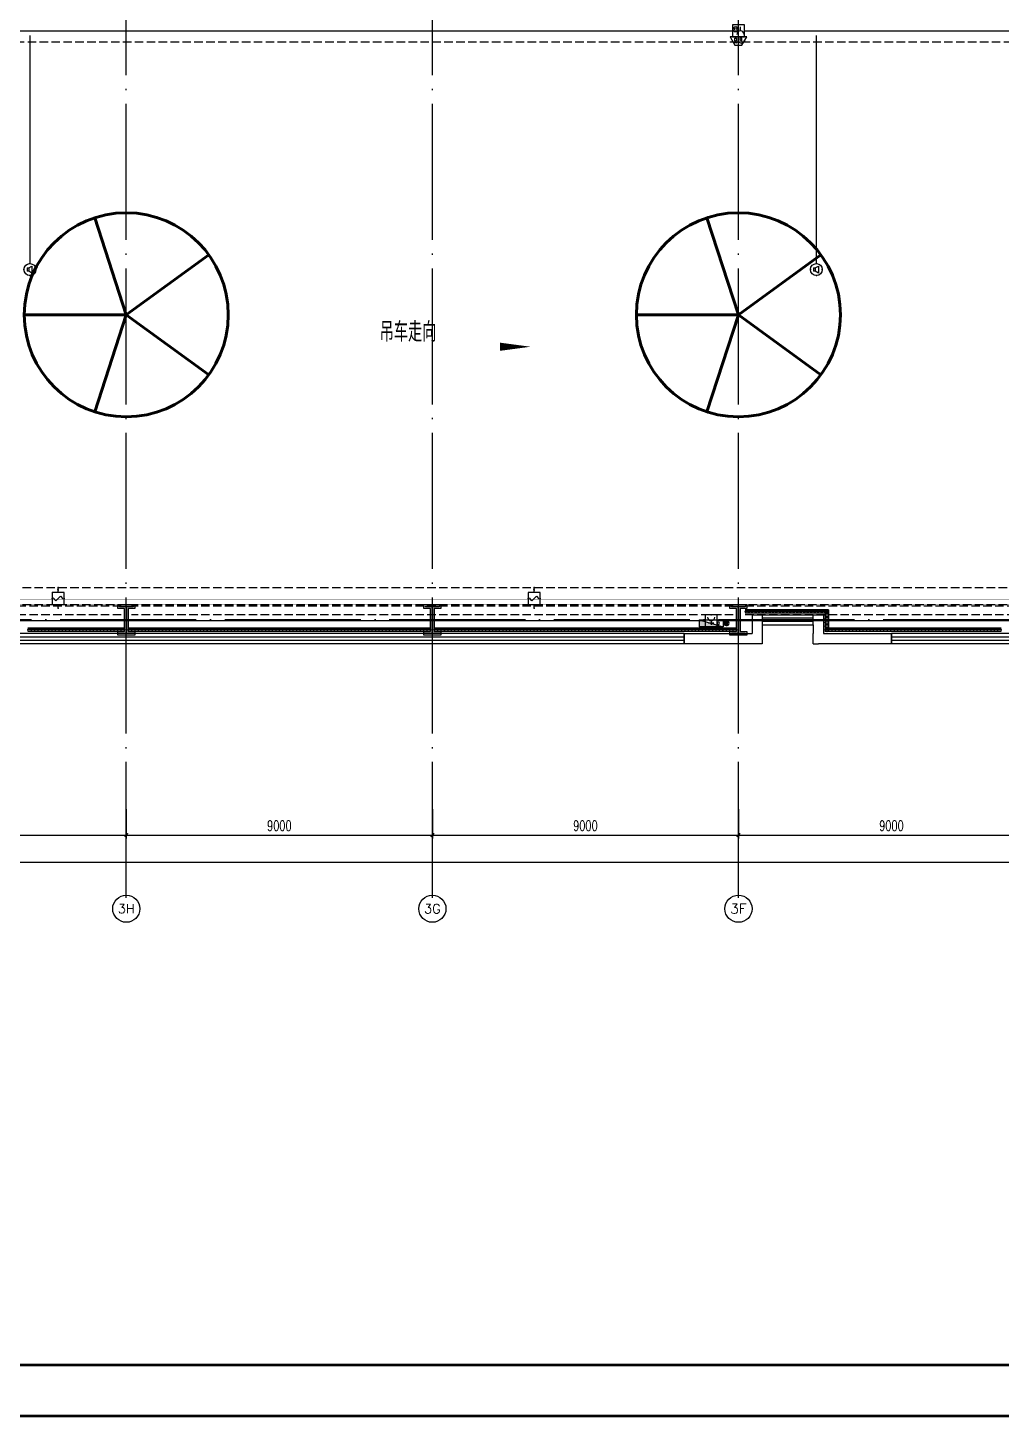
# Model space of a CAD drawing. Extents: x -1396510 to 1250330, y -1892470 to 1623980.
# Drawn here: x 753579 to 782204, y -1383328 to -1342457 of the extents above; entities that cross this region are included whole.
import ezdxf
from ezdxf.enums import TextEntityAlignment as Align

# ---------------------------------------------------------------- set-up
doc = ezdxf.new("R2010")
doc.units = 0
doc.header["$LTSCALE"] = 1000
doc.header["$MEASUREMENT"] = 0
doc.linetypes.add('DASH', pattern=[0.35, 0.25, -0.1])
doc.linetypes.add('DOTE', pattern=[2.42, 2, -0.2, 0.02, -0.2])
doc.layers.get('Defpoints').update_dxf_attribs({"color": 210})
for name, color, linetype in [('0-cxFrame', 155, 'Continuous'), ('A-AXIS-D', 1, 'Continuous'), ('A-AXIS-DOTE', 14, 'DOTE'), ('A-HATCH-2', 251, 'Continuous'), ('A-HRAIL', 173, 'Continuous'), ('A-LIN-V', 9, 'Continuous'), ('A-SFCE', 30, 'Continuous'), ('A-WINDOW', 140, 'Continuous'), ('AS-COLN', 6, 'Continuous'), ('AS-WALL', 40, 'Continuous'), ('CABLETRAY_FIRE', 1, 'DASH'), ('EQUIP-广播', 3, 'Continuous'), ('EQUIP-消防', 3, 'Continuous'), ('SB_ZF消火栓', 10, 'Continuous'), ('SB_ZF消火栓M', 10, 'Continuous'), ('WIRE-照明', 1, 'Continuous'), ('建-窗', 4, 'Continuous'), ('建-箭头', 3, 'Continuous')]:
    doc.layers.add(name, color=color, linetype=linetype)
doc.layers.add('0-cxText', color=131, linetype='Continuous', lineweight=25)
doc.layers.add('LG-ZF消防', color=1, linetype='Continuous', lineweight=60)
doc.layers.add('A-云线2', color=3, linetype='Continuous', plot=False)
doc.styles.add('_TCH_AXIS', font='COMPLEX', dxfattribs={"bigfont": 'GBCBIG'})
doc.styles.add('_TCH_DIM_T3', font='SIMPLEX', dxfattribs={"width": 0.705882, "bigfont": 'GBCBIG'})
doc.styles.add('_TEL_DIM', font='SIMPLEX', dxfattribs={"width": 0.8, "height": 3.5, "bigfont": 'HZTXT'})
doc.styles.add('A-STANDARD', font='SIMPLEX', dxfattribs={"bigfont": 'GBCBIG'})
doc.styles.add('cx_tuming', font='simhei.ttf')
doc.styles.add('cx_tuqian1', font='')
doc.styles.get("Standard").update_dxf_attribs({"font": 'gbenor.shx', "bigfont": 'gbcbig.shx'})
doc.styles.add('TG_LINETYPE', font='SIMPLEX', dxfattribs={"width": 0.8, "height": 3, "bigfont": 'HZTXT'})
doc.styles.add('黑体', font='simhei.ttf', dxfattribs={"height": 12})
doc.styles.get('cx_tuqian1').set_extended_font_data('SimSun')
doc.linetypes.add('TG_B', pattern='A,1,-0.3,["B",TG_LINETYPE,S=0.1,R=0,X=-0.25,Y=-0.15],0', length=1.3)
doc.dimstyles.new('_TCH_ARCH&&100', dxfattribs={"dimtxt": 297.5, "dimasz": 100, "dimexe": 100, "dimexo": 100, "dimgap": 126.25, "dimtad": 1, "dimdec": 0, "dimzin": 0, "dimdsep": 46, "dimtxsty": '_TCH_DIM_T3', "dimblk": 'ARCHTICK', "dimcen": 0.09, "dimclrt": 7, "dimazin": 2, "dimtfac": 1, "dimtdec": 0, "dimtix": 1, "dimtmove": 2, "dimatfit": 3, "dimfxl": 0, "dimtolj": 1, "dimtzin": 0, "dimarcsym": 0})

# ---------------------------------------------------------------- blocks, each defined once
blk = doc.blocks.new('WINDOW2DLIB$DYNSTYLE$00000005')
at = {"color": 0}
for points in [[(-0.5, 0.5), (-0.5, -0.5)], [(-0.5, 0.5), (0.5, 0.5)], [(0.5, -0.5), (0.5, 0.5)], [(0.5, 0.1667), (-0.5, 0.1667)], [(0.5, -0.1667), (-0.5, -0.1667)], [(-0.5, -0.5), (0.5, -0.5)]]:
    blk.add_lwpolyline(points, dxfattribs=at)
blk = doc.blocks.new('42343243')
at = {"layer": 'AS-WALL'}
for p, q in [((-173154, 1223170), (-175454, 1223170)), ((-175454, 1223170), (-175454, 1222870)), ((-175454, 1222870), (-173454, 1222870)), ((-173454, 1222320), (-173454, 1222870)), ((-173154, 1222620), (-173154, 1223170)), ((-171654, 1223170), (-171504, 1223170)), ((-171654, 1223170), (-171654, 1222870)), ((-171654, 1222870), (-171654, 1222870)), ((-171654, 1222620), (-171654, 1222870)), ((-169354, 1223170), (-171504, 1223170)), ((-171354, 1222320), (-171354, 1222870)), ((-171354, 1222870), (-169354, 1222870)), ((-169354, 1222870), (-169354, 1223170)), ((-173154, 1222320), (-173154, 1222620)), ((-171654, 1222620), (-171654, 1222320)), ((-173454, 1222320), (-173154, 1222320)), ((-171654, 1222320), (-171354, 1222320))]:
    blk.add_line(p, q, dxfattribs=at)
at = {"layer": '建-窗', "zscale": 300}
for p, xscale, yscale, rotation in [((-185904, 1223020), -20900, -300, 359.9999999994913), ((-162754, 1223020), -13200, -300, 359.9999999996728), ((-172404, 1222470), -1500, 300, 179.9999999999555)]:
    blk.add_blockref('WINDOW2DLIB$DYNSTYLE$00000005', p, dxfattribs=dict(at, xscale=xscale, yscale=yscale, rotation=rotation))
blk = doc.blocks.new('4324324')
at = {"layer": 'A-HATCH-2', "color": 8, "linetype": 'DASH'}
for p, q in [((-313054, 565920), (-128854, 565920)), ((-312854, 549870), (-138054, 549870)), ((-312854, 549370), (-138054, 549370))]:
    blk.add_line(p, q, dxfattribs=at)
blk = doc.blocks.new('w4324324')
at = {"layer": 'A-HATCH-2', "color": 0, "lineweight": 60}
for q in [(-1694760, 686605), (-1697614, 684532), (-1691907, 684532), (-1696524, 681178), (-1692997, 681178)]:
    blk.add_line((-1694760, 683605), q, dxfattribs=at)
blk.add_circle((-1694760, 683605), 3000, dxfattribs=at)
blk = doc.blocks.new('342343')
at = {"layer": 'A-LIN-V', "color": 8}
for p in [(1030710, -8444), (1030710, -26444)]:
    blk.add_blockref('w4324324', p, dxfattribs=at)
blk = doc.blocks.new('w42343243')
at = {"layer": 'A-HATCH-2', "color": 8}
blk.add_lwpolyline([(-165104, 621070), (-164604, 621070), (-164604, 620958), (-164800, 620958), (-164800, 620282), (-164604, 620282), (-164604, 620170), (-165104, 620170), (-165104, 620282), (-164908, 620282), (-164908, 620958), (-165104, 620958)], close=True, dxfattribs=at)
at = {"layer": 'AS-COLN', "color": 3}
blk.add_lwpolyline([(-165054, 621020), (-164654, 621020), (-164654, 621008), (-164850, 621008), (-164850, 620232), (-164654, 620232), (-164654, 620220), (-165054, 620220), (-165054, 620232), (-164858, 620232), (-164858, 621008), (-165054, 621008)], close=True, dxfattribs=at)
blk = doc.blocks.new('42343')
at = {"layer": 'A-WINDOW'}
for p in [(-27000, -71700), (-18000, -71700), (-9000, -71700)]:
    blk.add_blockref('w42343243', p, dxfattribs=at)
blk = doc.blocks.new('A$C5D961328')
at = {"layer": 'SB_ZF消火栓'}
blk.add_hatch(color=256, dxfattribs=at).paths.add_polyline_path([(0, 40), (700, 40), (700, 240)])
for p, q in [((700, 240), (0, 240)), ((0, 240), (0, 40)), ((700, 240), (0, 40)), ((0, 40), (700, 40)), ((700, 240), (700, 40))]:
    blk.add_line(p, q, dxfattribs=at)
at = {"layer": 'SB_ZF消火栓', "color": 1}
blk.add_circle((140, 140), 32.5, dxfattribs=at)
blk = doc.blocks.new('we42342343234')
at = {"layer": 'LG-ZF消防'}
blk.add_circle((-174204, 548820), 50, dxfattribs=at)
at = {"layer": 'SB_ZF消火栓M', "xscale": -1}
blk.add_blockref('A$C5D961328', (-174304, 548680), dxfattribs=at)
blk = doc.blocks.new('_ArchTick')
at = {"color": 0, "linetype": 'ByBlock', "const_width": 0.4}
blk.add_lwpolyline([(-0.5, -0.5), (0.5, 0.5)], dxfattribs=at)
blk = doc.blocks.new('*D5812')
at = {"layer": 'A-AXIS-D', "color": 0, "lineweight": -2, "transparency": 16777216}
for p, q in [((112000, -77370), (112000, -78228)), ((121000, -77370), (121000, -78228)), ((112000, -78128), (121000, -78128))]:
    blk.add_line(p, q, dxfattribs=at)
at = {"layer": 'Defpoints', "color": 0, "transparency": 16777216}
for p in [(112000, -77270), (121000, -77270), (121000, -78128)]:
    blk.add_point(p, dxfattribs=at)
at = {"layer": 'A-AXIS-D', "color": 0, "lineweight": -2, "transparency": 16777216, "xscale": 100, "yscale": 100, "zscale": 100, "rotation": 180}
blk.add_blockref('_ArchTick', (112000, -78128), dxfattribs=at)
at = {"layer": 'A-AXIS-D', "color": 0, "lineweight": -2, "transparency": 16777216, "xscale": 100, "yscale": 100, "zscale": 100}
blk.add_blockref('_ArchTick', (121000, -78128), dxfattribs=at)
at = {"layer": 'A-AXIS-D', "color": 7, "transparency": 16777216, "insert": (116500, -77853), "char_height": 297.5, "attachment_point": 5, "style": '_TCH_DIM_T3'}
blk.add_mtext('\\A1;9000', dxfattribs=at)
blk = doc.blocks.new('*D5813')
at = {"layer": 'A-AXIS-D', "color": 0, "lineweight": -2, "transparency": 16777216}
for p, q in [((121000, -77370), (121000, -78228)), ((130000, -77370), (130000, -78228)), ((121000, -78128), (130000, -78128))]:
    blk.add_line(p, q, dxfattribs=at)
at = {"layer": 'Defpoints', "color": 0, "transparency": 16777216}
for p in [(121000, -77270), (130000, -77270), (130000, -78128)]:
    blk.add_point(p, dxfattribs=at)
at = {"layer": 'A-AXIS-D', "color": 0, "lineweight": -2, "transparency": 16777216, "xscale": 100, "yscale": 100, "zscale": 100, "rotation": 180}
blk.add_blockref('_ArchTick', (121000, -78128), dxfattribs=at)
at = {"layer": 'A-AXIS-D', "color": 0, "lineweight": -2, "transparency": 16777216, "xscale": 100, "yscale": 100, "zscale": 100}
blk.add_blockref('_ArchTick', (130000, -78128), dxfattribs=at)
at = {"layer": 'A-AXIS-D', "color": 7, "transparency": 16777216, "insert": (125500, -77853), "char_height": 297.5, "attachment_point": 5, "style": '_TCH_DIM_T3'}
blk.add_mtext('\\A1;9000', dxfattribs=at)
blk = doc.blocks.new('*D5814')
at = {"layer": 'A-AXIS-D', "color": 0, "lineweight": -2, "transparency": 16777216}
for p, q in [((130000, -77370), (130000, -78228)), ((139000, -77370), (139000, -78228)), ((130000, -78128), (139000, -78128))]:
    blk.add_line(p, q, dxfattribs=at)
at = {"layer": 'Defpoints', "color": 0, "transparency": 16777216}
for p in [(130000, -77270), (139000, -77270), (139000, -78128)]:
    blk.add_point(p, dxfattribs=at)
at = {"layer": 'A-AXIS-D', "color": 0, "lineweight": -2, "transparency": 16777216, "xscale": 100, "yscale": 100, "zscale": 100, "rotation": 180}
blk.add_blockref('_ArchTick', (130000, -78128), dxfattribs=at)
at = {"layer": 'A-AXIS-D', "color": 0, "lineweight": -2, "transparency": 16777216, "xscale": 100, "yscale": 100, "zscale": 100}
blk.add_blockref('_ArchTick', (139000, -78128), dxfattribs=at)
at = {"layer": 'A-AXIS-D', "color": 7, "transparency": 16777216, "insert": (134500, -77853), "char_height": 297.5, "attachment_point": 5, "style": '_TCH_DIM_T3'}
blk.add_mtext('\\A1;9000', dxfattribs=at)
blk = doc.blocks.new('*D5815')
at = {"layer": 'A-AXIS-D', "color": 0, "lineweight": -2, "transparency": 16777216}
for p, q in [((139000, -77370), (139000, -78228)), ((148000, -77370), (148000, -78228)), ((139000, -78128), (148000, -78128))]:
    blk.add_line(p, q, dxfattribs=at)
at = {"layer": 'Defpoints', "color": 0, "transparency": 16777216}
for p in [(139000, -77270), (148000, -77270), (148000, -78128)]:
    blk.add_point(p, dxfattribs=at)
at = {"layer": 'A-AXIS-D', "color": 0, "lineweight": -2, "transparency": 16777216, "xscale": 100, "yscale": 100, "zscale": 100, "rotation": 180}
blk.add_blockref('_ArchTick', (139000, -78128), dxfattribs=at)
at = {"layer": 'A-AXIS-D', "color": 0, "lineweight": -2, "transparency": 16777216, "xscale": 100, "yscale": 100, "zscale": 100}
blk.add_blockref('_ArchTick', (148000, -78128), dxfattribs=at)
at = {"layer": 'A-AXIS-D', "color": 7, "transparency": 16777216, "insert": (143500, -77853), "char_height": 297.5, "attachment_point": 5, "style": '_TCH_DIM_T3'}
blk.add_mtext('\\A1;9000', dxfattribs=at)
blk = doc.blocks.new('*D5830')
at = {"layer": 'A-AXIS-D', "color": 0, "lineweight": -2, "transparency": 16777216}
for p, q in [((-900, -77470), (-900, -79028)), ((184800, -77470), (184800, -79028)), ((-900, -78928), (184800, -78928))]:
    blk.add_line(p, q, dxfattribs=at)
at = {"layer": 'Defpoints', "color": 0, "transparency": 16777216}
for p in [(-900, -77370), (184800, -77370), (184800, -78928)]:
    blk.add_point(p, dxfattribs=at)
at = {"layer": 'A-AXIS-D', "color": 0, "lineweight": -2, "transparency": 16777216, "xscale": 100, "yscale": 100, "zscale": 100, "rotation": 180}
blk.add_blockref('_ArchTick', (-900, -78928), dxfattribs=at)
at = {"layer": 'A-AXIS-D', "color": 0, "lineweight": -2, "transparency": 16777216, "xscale": 100, "yscale": 100, "zscale": 100}
blk.add_blockref('_ArchTick', (184800, -78928), dxfattribs=at)
at = {"layer": 'A-AXIS-D', "color": 7, "transparency": 16777216, "insert": (91950, -78653), "char_height": 297.5, "attachment_point": 5, "style": '_TCH_DIM_T3'}
blk.add_mtext('\\A1;185700', dxfattribs=at)
blk = doc.blocks.new('99平面图例外参$0$$LinePat$圆环')
for points in [[(0, 150), (300, 150)], [(0, 0), (300, 0)], [(0, -150), (300, -150)]]:
    blk.add_lwpolyline(points)
at = {"color": 0}
blk.add_circle((150, 0), 150, dxfattribs=at)
blk = doc.blocks.new('$equip$00002763')
for p, q in [((-0.5, 0), (-0.91, 0)), ((-0.8, 0.04), (-0.8, -0.04)), ((-0.8, -0.04), (-0.63, 0)), ((-0.5, 0.5), (-0.5, -0.5)), ((0.5, 0.5), (-0.5, 0.5)), ((-0.2, 0.2), (0.05, 0.4)), ((0, 0), (-0.2, 0.2)), ((0, 0), (0.2, -0.2)), ((0.5, -0.5), (0.5, 0.5)), ((0.81, 0), (0.5, 0)), ((-0.5, -0.5), (0.5, -0.5)), ((0.2, -0.2), (-0.05, -0.4))]:
    blk.add_line(p, q)
at = {"color": 0, "linetype": 'Continuous'}
blk.add_line((-0.63, 0), (-0.8, 0.04), dxfattribs=at)
at = {"const_width": 0.0571}
for points in [[(-0.91, 0), (-0.5, 0)], [(-0.5, 0.5), (0.5, 0.5), (0.5, -0.5), (-0.5, -0.5), (-0.5, 0.5), (0.5, 0.5)], [(0.5, 0), (0.81, 0)]]:
    blk.add_lwpolyline(points, dxfattribs=at)
for p in [(-0.91, 0), (0, 0.5), (0.81, 0), (0, -0.5)]:
    blk.add_point(p)
blk.add_solid([(-0.63, 0), (-0.8, 0.04), (-0.8, -0.04)])
at = {"color": 7, "flags": 1}
for tag, height, p in [('A', 0.00002, (0, 0)), ('B', 0.4, (0.75, -0.35))]:
    blk.add_attdef(tag, text='', height=height, dxfattribs=at).set_placement(p, align=Align.MIDDLE_CENTER)
blk = doc.blocks.new('$equip$00002656')
for p, q in [((-0.5, 1), (-0.5, 0)), ((0.5, 1), (-0.5, 1)), ((-0.5, 0), (0.5, 0)), ((-0.22, 0.33), (0.22, 0.33)), ((0, 0.5), (0, 0.15)), ((0.5, 0), (0.5, 1))]:
    blk.add_line(p, q)
at = {"const_width": 0.0571}
blk.add_lwpolyline([(-0.5, 1), (0.5, 1), (0.5, 0), (-0.5, 0), (-0.5, 1), (0.5, 1)], dxfattribs=at)
blk.add_arc((0, 0.8), 0.3, 180, 0)
for p in [(-0.5, 0.5), (0, 1), (0, 0), (0.5, 0.5)]:
    blk.add_point(p)
at = {"color": 7, "flags": 1}
for tag, height, p in [('A', 0.00002, (0, 0)), ('B', 0.4, (0.76, 0.29))]:
    blk.add_attdef(tag, text='', height=height, dxfattribs=at).set_placement(p, align=Align.MIDDLE_CENTER)
blk = doc.blocks.new('$equip$00002341')
for p, q in [((-0.24, 0.14), (-0.24, -0.14)), ((-0.24, 0.14), (-0.1, 0.14)), ((-0.1, 0.14), (0.17, 0.28)), ((-0.1, 0.14), (-0.1, -0.14)), ((0.17, 0.28), (0.17, -0.3)), ((-0.1, -0.14), (-0.24, -0.14)), ((0.17, -0.3), (-0.1, -0.14))]:
    blk.add_line(p, q)
at = {"const_width": 0.0571}
blk.add_lwpolyline([(-0.5, 0, -1), (0.5, 0, -1), (-0.5, 0, -1.463176)], format="xyb", dxfattribs=at)
blk.add_circle((0, 0), 0.5)
for p in [(-0.5, 0), (0, 0.5), (0.5, 0), (0, -0.5)]:
    blk.add_point(p)
at = {"color": 7, "style": '_TEL_DIM', "flags": 1}
blk.add_attdef('A', text='', height=0.00002, dxfattribs=at).set_placement((0, 0), align=Align.MIDDLE_CENTER)
blk = doc.blocks.new('$equip$00002655')
for p, q in [((-0.5, 1), (-0.5, 0)), ((0.5, 1), (-0.5, 1)), ((-0.5, 0), (0.5, 0)), ((-0.17, 0.5), (-0.17, 0.15)), ((0.5, 0), (0.5, 1))]:
    blk.add_line(p, q)
at = {"const_width": 0.0571}
blk.add_lwpolyline([(-0.5, 1), (0.5, 1), (0.5, 0), (-0.5, 0), (-0.5, 1), (0.5, 1)], dxfattribs=at)
for radius in [0.226, 0.113]:
    blk.add_circle((0.23, 0.36), radius)
blk.add_arc((-0.17, 0.8), 0.3, 180, 0)
for p in [(-0.5, 0.5), (0, 1), (0, 0), (0.5, 0.5)]:
    blk.add_point(p)
at = {"color": 7, "flags": 1}
for tag, height, p in [('A', 0.00002, (0, 0)), ('B', 0.4, (0.76, 0.29))]:
    blk.add_attdef(tag, text='', height=height, dxfattribs=at).set_placement(p, align=Align.MIDDLE_CENTER)
blk = doc.blocks.new('$equip$00002679')
for p, q in [((-0.3, 0.7), (-0.7, 0)), ((-0.7, 0), (0.7, 0)), ((0.3, 0.7), (-0.3, 0.7)), ((0.3, 0.7), (-0.3, 0.7)), ((-0.26, 0.25), (-0.3, 0.57)), ((-0.3, 0.57), (-0.13, 0.49)), ((-0.3, 0.25), (-0.3, 0.11)), ((-0.13, 0.25), (-0.3, 0.25)), ((-0.3, 0.11), (-0.13, 0.11)), ((-0.13, 0.49), (-0.17, 0.25)), ((-0.13, 0.11), (-0.13, 0.25)), ((0, 0.7), (0, 0)), ((0.17, 0.11), (0.17, 0.34)), ((0.29, 0.11), (0.17, 0.11)), ((0.29, 0.34), (0.29, 0.11)), ((0.7, 0), (0.3, 0.7))]:
    blk.add_line(p, q)
at = {"const_width": 0.0571}
blk.add_lwpolyline([(-0.3, 0.7), (0.3, 0.7), (0.7, 0), (-0.7, 0), (-0.3, 0.7), (0.3, 0.7)], dxfattribs=at)
blk.add_lwpolyline([(-0.3, 0.7), (0.3, 0.7), (0.7, 0), (-0.7, 0), (-0.3, 0.7), (0.3, 0.7)], dxfattribs=at)
blk.add_circle((0.23, 0.43), 0.111)
for p in [(-0.5, 0.35), (0, 0.7), (0, 0), (0.5, 0.35)]:
    blk.add_point(p)
at = {"color": 7, "flags": 1}
for tag, height, p in [('A', 0.00002, (0, 0)), ('B', 0.4, (0.96, 0.3))]:
    blk.add_attdef(tag, text='', height=height, dxfattribs=at).set_placement(p, align=Align.MIDDLE_CENTER)
blk = doc.blocks.new('TK22.A0+2 L(Dragon)')
at = {"layer": '0-cxFrame', "color": 7, "const_width": 0.5}
blk.add_lwpolyline([(0, 0), (-1783, 0), (-1783, 841), (0, 841)], close=True, dxfattribs=at)
at = {"layer": '0-cxFrame', "const_width": 0.5}
blk.add_lwpolyline([(-80, 10), (-1763, 10), (-1763, 831), (-80, 831)], close=True, dxfattribs=at)
at = {"style": '黑体', "flags": 4}
blk.add_attdef('图幅', text='', height=3.3, dxfattribs=at).set_placement((-40, 3), align=Align.RIGHT)
at = {"layer": '0-cxText', "flags": 4}
for tag, height, style, p in [('建设单位', 3.5, 'cx_tuming', (-45, 240)), ('项目名称', 3.5, 'cx_tuming', (-45, 210)), ('子项名称', 3.5, 'cx_tuming', (-45, 180)), ('工程编号', 3.3, 'cx_tuqian1', (-35, 165)), ('图名1', 3.5, 'cx_tuming', (-45, 87)), ('图名2', 3.5, 'cx_tuming', (-45, 79)), ('图名3', 3.5, 'cx_tuming', (-45, 71)), ('出图日期', 3.3, 'cx_tuqian1', (-39, 60)), ('专业', 3.3, 'cx_tuqian1', (-55, 52)), ('图号', 3.3, 'cx_tuqian1', (-55, 44)), ('版次', 3.3, 'cx_tuqian1', (-20, 44))]:
    blk.add_attdef(tag, text='', height=height, dxfattribs=dict(at, style=style)).set_placement(p, align=Align.MIDDLE)
at = {"layer": 'Defpoints', "color": 6, "flags": 4}
for tag, height, style, p in [('tufu', 3.3, '黑体', (-12, 12)), ('dwfname', 4, 'cx_tuqian1', (-80, 3))]:
    blk.add_attdef(tag, text='', height=height, dxfattribs=dict(at, style=style)).set_placement(p, align=Align.RIGHT)
blk = doc.blocks.new('世赫3#厂房一层0821')
at = {"layer": 'A-AXIS-D'}
for centre in [(121000, -80296), (130000, -80296), (139000, -80296)]:
    blk.add_circle(centre, 400, dxfattribs=at)
at = {"layer": 'A-AXIS-DOTE', "color": 8, "ltscale": 2}
for p, q in [((121000, -79980), (121000, 5514)), ((130000, -79980), (130000, 5514)), ((139000, -79980), (139000, 5514)), ((190814.2, -71800), (-5155.8, -71800))]:
    blk.add_line(p, q, dxfattribs=at)
at = {"layer": 'A-SFCE', "color": 2, "linetype": 'DASH'}
for p, q in [((120850, -71400), (112150, -71400)), ((147850, -71400), (139150, -71400)), ((120850, -71650), (112150, -71650)), ((147850, -71650), (139150, -71650))]:
    blk.add_line(p, q, dxfattribs=at)
at = {"layer": 'A-SFCE', "linetype": 'DASH'}
for p, q in [((138850, -71400), (121150, -71400)), ((138850, -71650), (121150, -71650))]:
    blk.add_line(p, q, dxfattribs=at)
at = {"layer": '建-箭头', "color": 8}
blk.add_lwpolyline([(125987.8, -63765, 0, 0, 0), (132887.8, -63765, 0, 240, 0), (131987.8, -63765, 0, 0, 0)], format="xyseb", dxfattribs=at)
at = {"layer": 'A-HRAIL', "yscale": 0.3333333333111111, "zscale": 0.3333333333111111}
for p, xscale, rotation in [((139302.1, -71549.9), 0.3402776645396762, 180), ((139404.2, -71549.9), 0.3402776645396762, 180), ((139506.3, -71549.9), 0.3402776645396762, 180), ((139608.3, -71549.9), 0.3402776645396762, 180), ((139710.4, -71549.9), 0.3402776645396762, 180), ((139812.5, -71549.9), 0.3402776645396762, 180), ((139914.6, -71549.9), 0.3402776645396762, 180), ((140016.7, -71549.9), 0.3402776645396762, 180), ((140118.8, -71549.9), 0.3402776645396762, 180), ((140220.8, -71549.9), 0.3402776645396762, 180), ((140322.9, -71549.9), 0.3402776645396762, 180), ((140425, -71549.9), 0.3402776645396762, 180), ((140527.1, -71549.9), 0.3402776645396762, 180), ((140629.2, -71549.9), 0.3402776645396762, 180), ((140731.3, -71549.9), 0.3402776645396762, 180), ((140833.3, -71549.9), 0.3402776645396762, 180), ((140935.4, -71549.9), 0.3402776645396762, 180), ((141037.5, -71549.9), 0.3402776645396762, 180), ((141139.6, -71549.9), 0.3402776645396762, 180), ((141241.7, -71549.9), 0.3402776645396762, 180), ((141343.8, -71549.9), 0.3402776645396762, 180), ((141445.8, -71549.9), 0.3402776645396762, 180), ((141547.9, -71549.9), 0.3402776645396762, 180), ((141650, -71549.9), 0.3402776645396762, 180), ((141600, -71499.9), 0.3611111226889233, 270), ((141600, -71608.3), 0.3611111226889233, 270), ((141600, -71716.6), 0.3611111226889233, 270), ((141600, -71824.9), 0.3611111226889233, 270), ((118204.9, -72093.9), 0.3384127419249668, 180.0000000002033), ((118306.4, -72093.9), 0.3384127419249668, 180.0000000002033), ((118407.9, -72093.9), 0.3384127419249668, 180.0000000002033), ((118509.4, -72093.9), 0.3384127419249668, 180.0000000002033), ((118611, -72093.9), 0.3384127419249668, 180.0000000002033), ((118712.5, -72093.9), 0.3384127419249668, 180.0000000002033), ((118814, -72093.9), 0.3384127419249668, 180.0000000002033), ((118915.5, -72093.9), 0.3384127419249668, 180.0000000002033), ((119017, -72093.9), 0.3384127419249668, 180.0000000002033), ((119118.6, -72093.9), 0.3384127419249668, 180.0000000002033), ((119220.1, -72093.9), 0.3384127419249668, 180.0000000002033), ((119321.6, -72093.9), 0.3384127419249668, 180.0000000002033), ((119423.1, -72093.9), 0.3384127419249668, 180.0000000002033), ((119524.7, -72093.9), 0.3384127419249668, 180.0000000002033), ((119626.2, -72093.9), 0.3384127419249668, 180.0000000002033), ((119727.7, -72093.9), 0.3384127419249668, 180.0000000002033), ((119829.2, -72093.9), 0.3384127419249668, 180.0000000002033), ((119930.8, -72093.9), 0.3384127419249668, 180.0000000002033), ((120032.3, -72093.9), 0.3384127419249668, 180.0000000002033), ((120133.8, -72093.9), 0.3384127419249668, 180.0000000002033), ((120235.3, -72093.9), 0.3384127419249668, 180.0000000002033), ((120336.9, -72093.9), 0.3384127419249668, 180.0000000002033), ((120438.4, -72093.9), 0.3384127419249668, 180.0000000002033), ((120539.9, -72093.9), 0.3384127419249668, 180.0000000002033), ((120641.4, -72093.9), 0.3384127419249668, 180.0000000002033), ((120743, -72093.9), 0.3384127419249668, 180.0000000002033), ((120844.5, -72093.9), 0.3384127419249668, 180.0000000002033), ((120946, -72093.9), 0.3384127419249668, 180.0000000002033), ((121155, -72093.9), 0.336818181795725, 180.0000000002033), ((121256.1, -72093.9), 0.336818181795725, 180.0000000002033), ((121357.1, -72093.9), 0.336818181795725, 180.0000000002033), ((121458.2, -72093.9), 0.336818181795725, 180.0000000002033), ((121559.2, -72093.9), 0.336818181795725, 180.0000000002033), ((121660.3, -72093.9), 0.336818181795725, 180.0000000002033), ((121761.3, -72093.9), 0.336818181795725, 180.0000000002033), ((121862.4, -72093.9), 0.336818181795725, 180.0000000002033), ((121963.4, -72093.9), 0.336818181795725, 180.0000000002033), ((122064.5, -72093.9), 0.336818181795725, 180.0000000002033), ((122165.5, -72093.9), 0.336818181795725, 180.0000000002033), ((122266.5, -72093.9), 0.336818181795725, 180.0000000002033), ((122367.6, -72093.9), 0.336818181795725, 180.0000000002033), ((122468.6, -72093.9), 0.336818181795725, 180.0000000002033), ((122569.7, -72093.9), 0.336818181795725, 180.0000000002033), ((122670.7, -72093.9), 0.336818181795725, 180.0000000002033), ((122771.8, -72093.9), 0.336818181795725, 180.0000000002033), ((122872.8, -72093.9), 0.336818181795725, 180.0000000002033), ((122973.9, -72093.9), 0.336818181795725, 180.0000000002033), ((123074.9, -72093.9), 0.336818181795725, 180.0000000002033), ((123176, -72093.9), 0.336818181795725, 180.0000000002033), ((123277, -72093.9), 0.336818181795725, 180.0000000002033), ((123378, -72093.9), 0.336818181795725, 180.0000000002033), ((123479.1, -72093.9), 0.336818181795725, 180.0000000002033), ((123580.1, -72093.9), 0.336818181795725, 180.0000000002033), ((123681.2, -72093.9), 0.336818181795725, 180.0000000002033), ((123782.2, -72093.9), 0.336818181795725, 180.0000000002033), ((123883.3, -72093.9), 0.336818181795725, 180.0000000002033), ((123984.3, -72093.9), 0.336818181795725, 180.0000000002033), ((124085.4, -72093.9), 0.336818181795725, 180.0000000002033), ((124186.4, -72093.9), 0.336818181795725, 180.0000000002033), ((124287.5, -72093.9), 0.336818181795725, 180.0000000002033), ((124388.5, -72093.9), 0.336818181795725, 180.0000000002033), ((124489.5, -72093.9), 0.336818181795725, 180.0000000002033), ((124590.6, -72093.9), 0.336818181795725, 180.0000000002033), ((124691.6, -72093.9), 0.336818181795725, 180.0000000002033), ((124792.7, -72093.9), 0.336818181795725, 180.0000000002033), ((124893.7, -72093.9), 0.336818181795725, 180.0000000002033), ((124994.8, -72093.9), 0.336818181795725, 180.0000000002033), ((125095.8, -72093.9), 0.336818181795725, 180.0000000002033), ((125196.9, -72093.9), 0.336818181795725, 180.0000000002033), ((125297.9, -72093.9), 0.336818181795725, 180.0000000002033), ((125399, -72093.9), 0.336818181795725, 180.0000000002033), ((125500, -72093.9), 0.336818181795725, 180.0000000002033), ((125601, -72093.9), 0.336818181795725, 180.0000000002033), ((125702.1, -72093.9), 0.336818181795725, 180.0000000002033), ((125803.1, -72093.9), 0.336818181795725, 180.0000000002033), ((125904.2, -72093.9), 0.336818181795725, 180.0000000002033), ((126005.2, -72093.9), 0.336818181795725, 180.0000000002033), ((126106.3, -72093.9), 0.336818181795725, 180.0000000002033), ((126207.3, -72093.9), 0.336818181795725, 180.0000000002033), ((126308.4, -72093.9), 0.336818181795725, 180.0000000002033), ((126409.4, -72093.9), 0.336818181795725, 180.0000000002033), ((126510.5, -72093.9), 0.336818181795725, 180.0000000002033), ((126611.5, -72093.9), 0.336818181795725, 180.0000000002033), ((126712.5, -72093.9), 0.336818181795725, 180.0000000002033), ((126813.6, -72093.9), 0.336818181795725, 180.0000000002033), ((126914.6, -72093.9), 0.336818181795725, 180.0000000002033), ((127015.7, -72093.9), 0.336818181795725, 180.0000000002033), ((127116.7, -72093.9), 0.336818181795725, 180.0000000002033), ((127217.8, -72093.9), 0.336818181795725, 180.0000000002033), ((127318.8, -72093.9), 0.336818181795725, 180.0000000002033), ((127419.9, -72093.9), 0.336818181795725, 180.0000000002033), ((127520.9, -72093.9), 0.336818181795725, 180.0000000002033), ((127622, -72093.9), 0.336818181795725, 180.0000000002033), ((127723, -72093.9), 0.336818181795725, 180.0000000002033), ((127824, -72093.9), 0.336818181795725, 180.0000000002033), ((127925.1, -72093.9), 0.336818181795725, 180.0000000002033), ((128026.1, -72093.9), 0.336818181795725, 180.0000000002033), ((128127.2, -72093.9), 0.336818181795725, 180.0000000002033), ((128228.2, -72093.9), 0.336818181795725, 180.0000000002033), ((128329.3, -72093.9), 0.336818181795725, 180.0000000002033), ((128430.3, -72093.9), 0.336818181795725, 180.0000000002033), ((128531.4, -72093.9), 0.336818181795725, 180.0000000002033), ((128632.4, -72093.9), 0.336818181795725, 180.0000000002033), ((128733.5, -72093.9), 0.336818181795725, 180.0000000002033), ((128834.5, -72093.9), 0.336818181795725, 180.0000000002033), ((128935.5, -72093.9), 0.336818181795725, 180.0000000002033), ((129036.6, -72093.9), 0.336818181795725, 180.0000000002033), ((129137.6, -72093.9), 0.336818181795725, 180.0000000002033), ((129238.7, -72093.9), 0.336818181795725, 180.0000000002033), ((129339.7, -72093.9), 0.336818181795725, 180.0000000002033), ((129440.8, -72093.9), 0.336818181795725, 180.0000000002033), ((129541.8, -72093.9), 0.336818181795725, 180.0000000002033), ((129642.9, -72093.9), 0.336818181795725, 180.0000000002033), ((129743.9, -72093.9), 0.336818181795725, 180.0000000002033), ((129845, -72093.9), 0.336818181795725, 180.0000000002033), ((129946, -72093.9), 0.336818181795725, 180.0000000002033), ((130155, -72093.9), 0.3368181817957273, 180.0000000002033), ((130256.1, -72093.9), 0.3368181817957273, 180.0000000002033), ((130357.1, -72093.9), 0.3368181817957273, 180.0000000002033), ((130458.2, -72093.9), 0.3368181817957273, 180.0000000002033), ((130559.2, -72093.9), 0.3368181817957273, 180.0000000002033), ((130660.3, -72093.9), 0.3368181817957273, 180.0000000002033), ((130761.3, -72093.9), 0.3368181817957273, 180.0000000002033), ((130862.4, -72093.9), 0.3368181817957273, 180.0000000002033), ((130963.4, -72093.9), 0.3368181817957273, 180.0000000002033), ((131064.5, -72093.9), 0.3368181817957273, 180.0000000002033), ((131165.5, -72093.9), 0.3368181817957273, 180.0000000002033), ((131266.5, -72093.9), 0.3368181817957273, 180.0000000002033), ((131367.6, -72093.9), 0.3368181817957273, 180.0000000002033), ((131468.6, -72093.9), 0.3368181817957273, 180.0000000002033), ((131569.7, -72093.9), 0.3368181817957273, 180.0000000002033), ((131670.7, -72093.9), 0.3368181817957273, 180.0000000002033), ((131771.8, -72093.9), 0.3368181817957273, 180.0000000002033), ((131872.8, -72093.9), 0.3368181817957273, 180.0000000002033), ((131973.9, -72093.9), 0.3368181817957273, 180.0000000002033), ((132074.9, -72093.9), 0.3368181817957273, 180.0000000002033), ((132176, -72093.9), 0.3368181817957273, 180.0000000002033), ((132277, -72093.9), 0.3368181817957273, 180.0000000002033), ((132378, -72093.9), 0.3368181817957273, 180.0000000002033), ((132479.1, -72093.9), 0.3368181817957273, 180.0000000002033), ((132580.1, -72093.9), 0.3368181817957273, 180.0000000002033), ((132681.2, -72093.9), 0.3368181817957273, 180.0000000002033), ((132782.2, -72093.9), 0.3368181817957273, 180.0000000002033), ((132883.3, -72093.9), 0.3368181817957273, 180.0000000002033), ((132984.3, -72093.9), 0.3368181817957273, 180.0000000002033), ((133085.4, -72093.9), 0.3368181817957273, 180.0000000002033), ((133186.4, -72093.9), 0.3368181817957273, 180.0000000002033), ((133287.5, -72093.9), 0.3368181817957273, 180.0000000002033), ((133388.5, -72093.9), 0.3368181817957273, 180.0000000002033), ((133489.5, -72093.9), 0.3368181817957273, 180.0000000002033), ((133590.6, -72093.9), 0.3368181817957273, 180.0000000002033), ((133691.6, -72093.9), 0.3368181817957273, 180.0000000002033), ((133792.7, -72093.9), 0.3368181817957273, 180.0000000002033), ((133893.7, -72093.9), 0.3368181817957273, 180.0000000002033), ((133994.8, -72093.9), 0.3368181817957273, 180.0000000002033), ((134095.8, -72093.9), 0.3368181817957273, 180.0000000002033), ((134196.9, -72093.9), 0.3368181817957273, 180.0000000002033), ((134297.9, -72093.9), 0.3368181817957273, 180.0000000002033), ((134399, -72093.9), 0.3368181817957273, 180.0000000002033), ((134500, -72093.9), 0.3368181817957273, 180.0000000002033), ((134601, -72093.9), 0.3368181817957273, 180.0000000002033), ((134702.1, -72093.9), 0.3368181817957273, 180.0000000002033), ((134803.1, -72093.9), 0.3368181817957273, 180.0000000002033), ((134904.2, -72093.9), 0.3368181817957273, 180.0000000002033), ((135005.2, -72093.9), 0.3368181817957273, 180.0000000002033), ((135106.3, -72093.9), 0.3368181817957273, 180.0000000002033), ((135207.3, -72093.9), 0.3368181817957273, 180.0000000002033), ((135308.4, -72093.9), 0.3368181817957273, 180.0000000002033), ((135409.4, -72093.9), 0.3368181817957273, 180.0000000002033), ((135510.5, -72093.9), 0.3368181817957273, 180.0000000002033), ((135611.5, -72093.9), 0.3368181817957273, 180.0000000002033), ((135712.5, -72093.9), 0.3368181817957273, 180.0000000002033), ((135813.6, -72093.9), 0.3368181817957273, 180.0000000002033), ((135914.6, -72093.9), 0.3368181817957273, 180.0000000002033), ((136015.7, -72093.9), 0.3368181817957273, 180.0000000002033), ((136116.7, -72093.9), 0.3368181817957273, 180.0000000002033), ((136217.8, -72093.9), 0.3368181817957273, 180.0000000002033), ((136318.8, -72093.9), 0.3368181817957273, 180.0000000002033), ((136419.9, -72093.9), 0.3368181817957273, 180.0000000002033), ((136520.9, -72093.9), 0.3368181817957273, 180.0000000002033), ((136622, -72093.9), 0.3368181817957273, 180.0000000002033), ((136723, -72093.9), 0.3368181817957273, 180.0000000002033), ((136824, -72093.9), 0.3368181817957273, 180.0000000002033), ((136925.1, -72093.9), 0.3368181817957273, 180.0000000002033), ((137026.1, -72093.9), 0.3368181817957273, 180.0000000002033), ((137127.2, -72093.9), 0.3368181817957273, 180.0000000002033), ((137228.2, -72093.9), 0.3368181817957273, 180.0000000002033), ((137329.3, -72093.9), 0.3368181817957273, 180.0000000002033), ((137430.3, -72093.9), 0.3368181817957273, 180.0000000002033), ((137531.4, -72093.9), 0.3368181817957273, 180.0000000002033), ((137632.4, -72093.9), 0.3368181817957273, 180.0000000002033), ((137733.5, -72093.9), 0.3368181817957273, 180.0000000002033), ((137834.5, -72093.9), 0.3368181817957273, 180.0000000002033), ((137935.5, -72093.9), 0.3368181817957273, 180.0000000002033), ((138036.6, -72093.9), 0.3368181817957273, 180.0000000002033), ((138137.6, -72093.9), 0.3368181817957273, 180.0000000002033), ((138238.7, -72093.9), 0.3368181817957273, 180.0000000002033), ((138339.7, -72093.9), 0.3368181817957273, 180.0000000002033), ((138440.8, -72093.9), 0.3368181817957273, 180.0000000002033), ((138541.8, -72093.9), 0.3368181817957273, 180.0000000002033), ((138642.9, -72093.9), 0.3368181817957273, 180.0000000002033), ((138743.9, -72093.9), 0.3368181817957273, 180.0000000002033), ((138845, -72093.9), 0.3368181817957273, 180.0000000002033), ((138946, -72093.9), 0.3368181817957273, 180.0000000002033), ((141600, -71933.3), 0.3611111226889233, 270), ((141600, -72041.6), 0.3611111226889233, 270), ((141651.5, -72093.9), 0.3384127415271159, 180.0000000002033), ((141753, -72093.9), 0.3384127415271159, 180.0000000002033), ((141854.6, -72093.9), 0.3384127415271159, 180.0000000002033), ((141956.1, -72093.9), 0.3384127415271159, 180.0000000002033), ((142057.6, -72093.9), 0.3384127415271159, 180.0000000002033), ((142159.1, -72093.9), 0.3384127415271159, 180.0000000002033), ((142260.7, -72093.9), 0.3384127415271159, 180.0000000002033), ((142362.2, -72093.9), 0.3384127415271159, 180.0000000002033), ((142463.7, -72093.9), 0.3384127415271159, 180.0000000002033), ((142565.2, -72093.9), 0.3384127415271159, 180.0000000002033), ((142666.8, -72093.9), 0.3384127415271159, 180.0000000002033), ((142768.3, -72093.9), 0.3384127415271159, 180.0000000002033), ((142869.8, -72093.9), 0.3384127415271159, 180.0000000002033), ((142971.3, -72093.9), 0.3384127415271159, 180.0000000002033), ((143072.9, -72093.9), 0.3384127415271159, 180.0000000002033), ((143174.4, -72093.9), 0.3384127415271159, 180.0000000002033), ((143275.9, -72093.9), 0.3384127415271159, 180.0000000002033), ((143377.4, -72093.9), 0.3384127415271159, 180.0000000002033), ((143479, -72093.9), 0.3384127415271159, 180.0000000002033), ((143580.5, -72093.9), 0.3384127415271159, 180.0000000002033), ((143682, -72093.9), 0.3384127415271159, 180.0000000002033), ((143783.5, -72093.9), 0.3384127415271159, 180.0000000002033), ((143885, -72093.9), 0.3384127415271159, 180.0000000002033), ((143986.6, -72093.9), 0.3384127415271159, 180.0000000002033), ((144088.1, -72093.9), 0.3384127415271159, 180.0000000002033), ((144189.6, -72093.9), 0.3384127415271159, 180.0000000002033), ((144291.1, -72093.9), 0.3384127415271159, 180.0000000002033), ((144392.7, -72093.9), 0.3384127415271159, 180.0000000002033), ((144494.2, -72093.9), 0.3384127415271159, 180.0000000002033), ((144595.7, -72093.9), 0.3384127415271159, 180.0000000002033), ((144697.2, -72093.9), 0.3384127415271159, 180.0000000002033), ((144798.8, -72093.9), 0.3384127415271159, 180.0000000002033), ((144900.3, -72093.9), 0.3384127415271159, 180.0000000002033), ((145001.8, -72093.9), 0.3384127415271159, 180.0000000002033), ((145103.3, -72093.9), 0.3384127415271159, 180.0000000002033), ((145204.9, -72093.9), 0.3384127415271159, 180.0000000002033), ((145306.4, -72093.9), 0.3384127415271159, 180.0000000002033), ((145407.9, -72093.9), 0.3384127415271159, 180.0000000002033), ((145509.4, -72093.9), 0.3384127415271159, 180.0000000002033), ((145611, -72093.9), 0.3384127415271159, 180.0000000002033), ((145712.5, -72093.9), 0.3384127415271159, 180.0000000002033), ((145814, -72093.9), 0.3384127415271159, 180.0000000002033), ((145915.5, -72093.9), 0.3384127415271159, 180.0000000002033), ((146017, -72093.9), 0.3384127415271159, 180.0000000002033), ((146118.6, -72093.9), 0.3384127415271159, 180.0000000002033), ((146220.1, -72093.9), 0.3384127415271159, 180.0000000002033), ((146321.6, -72093.9), 0.3384127415271159, 180.0000000002033), ((146423.1, -72093.9), 0.3384127415271159, 180.0000000002033), ((146524.7, -72093.9), 0.3384127415271159, 180.0000000002033), ((146626.2, -72093.9), 0.3384127415271159, 180.0000000002033), ((146727.7, -72093.9), 0.3384127415271159, 180.0000000002033)]:
    blk.add_blockref('99平面图例外参$0$$LinePat$圆环', p, dxfattribs=dict(at, xscale=xscale, rotation=rotation))
at = {"layer": 'A-LIN-V', "color": 8, "rotation": 90}
blk.add_blockref('342343', (796160.7, 601225), dxfattribs=at)
at = {"layer": 'A-WINDOW'}
for name in ['42343', '4324324']:
    blk.add_blockref(name, (312854.2, -620720), dxfattribs=at)
at = {"layer": 'A-WINDOW', "xscale": -1, "rotation": 180}
blk.add_blockref('42343243', (312854.2, 1150670), dxfattribs=at)
at = {"layer": 'SB_ZF消火栓'}
blk.add_blockref('we42342343234', (312854.2, -620720), dxfattribs=at)
at = {"layer": 'A-AXIS-D', "color": 7, "style": '_TCH_AXIS'}
for s, height, p, p2 in [('3H', 265.5, (120753.5, -80428.8), (121246.5, -80428.8)), ('3G', 276.42, (129756.5, -80434.2), (130243.5, -80434.2)), ('3F', 288.12, (138759.9, -80440.1), (139240.1, -80440.1))]:
    blk.add_text(s, height=height, dxfattribs=at).set_placement(p, p2, align=Align.FIT)
at = {"layer": '建-箭头', "color": 7, "style": 'A-STANDARD'}
blk.add_text('吊车走向', height=578.72, dxfattribs=at).set_placement((128450.1, -63618.1))
at = {"layer": 'A-AXIS-D'}
for base, p1, p2, picture, middle in [((184800, -78927.8), (-900, -77369.8), (184800, -77369.8), '*D5830', (91950, -78652.8)), ((121000, -78127.8), (112000, -77269.8), (121000, -77269.8), '*D5812', (116500, -77852.8)), ((130000, -78127.8), (121000, -77269.8), (130000, -77269.8), '*D5813', (125500, -77852.8)), ((139000, -78127.8), (130000, -77269.8), (139000, -77269.8), '*D5814', (134500, -77852.8)), ((148000, -78127.8), (139000, -77269.8), (148000, -77269.8), '*D5815', (143500, -77852.8))]:
    dim = blk.add_linear_dim(base=base, p1=p1, p2=p2, angle=0, dimstyle='_TCH_ARCH&&100', dxfattribs=at)
    dim.commit()
    dim.dimension.update_dxf_attribs({"geometry": picture, "text_midpoint": middle, "dimtype": 161})

msp = doc.modelspace()

# ---------------------------------------------------------------- linework, layer by layer
at = {"layer": 'CABLETRAY_FIRE', "const_width": 7.5}
for points in [[(661711.5, -1359273.4), (800579.8, -1359273.4)], [(800579.8, -1359423.4), (661711.5, -1359423.4)]]:
    msp.add_lwpolyline(points, dxfattribs=at)
at = {"layer": 'WIRE-照明', "linetype": 'Continuous', "const_width": 35}
for points in [[(738650.8, -1342549), (774300.8, -1342549)], [(774650.8, -1342549), (810300.8, -1342549)], [(750900.8, -1359899), (773500.8, -1359899)], [(773850.8, -1359899), (793100.8, -1359899)]]:
    msp.add_lwpolyline(points, dxfattribs=at)
at = {"layer": 'WIRE-照明', "color": 2, "linetype": 'TG_B', "ltscale": 0.7, "const_width": 35}
for points in [[(753641.6, -1349392.7), (753641.6, -1342674)], [(776767.8, -1349392.7), (776767.8, -1342674)]]:
    msp.add_lwpolyline(points, dxfattribs=at)

# ---------------------------------------------------------------- block references
at = {"layer": '0-cxFrame', "xscale": 150, "yscale": 150, "zscale": 150}
msp.add_blockref('TK22.A0+2 L(Dragon)', (872226.2, -1383290), dxfattribs=at)
at = {"layer": 'A-云线2'}
msp.add_blockref('世赫3#厂房一层0821', (635475.8, -1288074), dxfattribs=at)
at = {"layer": 'EQUIP-广播', "xscale": 350, "yscale": 350, "zscale": 350}
for p in [(753641.6, -1349567.7), (776767.8, -1349567.7)]:
    msp.add_blockref('$equip$00002341', p, dxfattribs=at)
at = {"layer": 'EQUIP-消防', "xscale": 350, "yscale": 350, "zscale": 350}
for name, p, rotation in [('$equip$00002655', (774475.8, -1342374), 180), ('$equip$00002679', (774475.8, -1342724), 180), ('$equip$00002763', (754468.9, -1359241.3), 270), ('$equip$00002763', (768468.9, -1359241.3), 270)]:
    msp.add_blockref(name, p, dxfattribs=dict(at, rotation=rotation))
msp.add_blockref('$equip$00002656', (773675.8, -1360074), dxfattribs=at)

doc.saveas('drawing.dxf')
